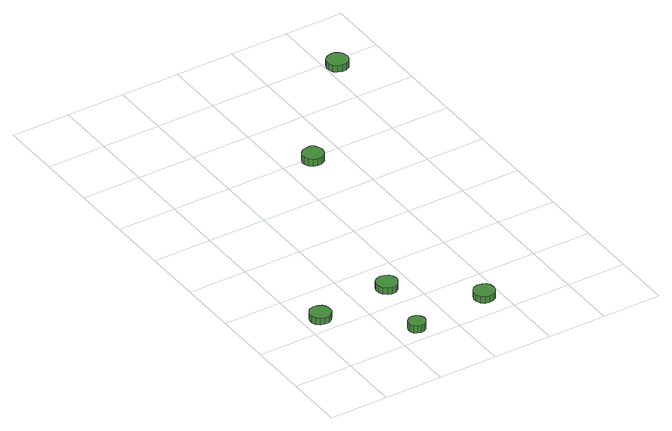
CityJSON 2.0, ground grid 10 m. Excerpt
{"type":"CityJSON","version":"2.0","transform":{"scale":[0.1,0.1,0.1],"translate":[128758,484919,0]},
"CityObjects":{
"tree1":{"type":"SolitaryVegetationObject","attributes":{"function":"something"},"geometry":[{"type":"MultiSurface","lod":"1","boundaries":[[[0,1,2,3,4,5,6,7,8,9,10,11,12,13,14]],[[15,16,17,18,19,20,21,22,23,24,25,26,27,28,29]],[[0,29,28,1]],[[1,28,27,2]],[[2,27,26,3]],[[3,26,25,4]],[[4,25,24,5]],[[5,24,23,6]],[[6,23,22,7]],[[7,22,21,8]],[[8,21,20,9]],[[9,20,19,10]],[[10,19,18,11]],[[11,18,17,12]],[[12,17,16,13]],[[13,16,15,14]],[[14,15,29,0]]]}]},
"tree2":{"type":"SolitaryVegetationObject","attributes":{"function":"something"},"geometry":[{"type":"MultiSurface","lod":"1","boundaries":[[[30,31,32,33,34,35,36,37,38,39,40,41,42,43,44]],[[45,46,47,48,49,50,51,52,53,54,55,56,57,58,59]],[[30,59,58,31]],[[31,58,57,32]],[[32,57,56,33]],[[33,56,55,34]],[[34,55,54,35]],[[35,54,53,36]],[[36,53,52,37]],[[37,52,51,38]],[[38,51,50,39]],[[39,50,49,40]],[[40,49,48,41]],[[41,48,47,42]],[[42,47,46,43]],[[43,46,45,44]],[[44,45,59,30]]]}]},
"tree3":{"type":"SolitaryVegetationObject","attributes":{"function":"something"},"geometry":[{"type":"MultiSurface","lod":"1","boundaries":[[[60,61,62,63,64,65,66,67,68,69,70,71,72,73,74]],[[75,76,77,78,79,80,81,82,83,84,85,86,87,88,89]],[[60,89,88,61]],[[61,88,87,62]],[[62,87,86,63]],[[63,86,85,64]],[[64,85,84,65]],[[65,84,83,66]],[[66,83,82,67]],[[67,82,81,68]],[[68,81,80,69]],[[69,80,79,70]],[[70,79,78,71]],[[71,78,77,72]],[[72,77,76,73]],[[73,76,75,74]],[[74,75,89,60]]]}]},
"tree4":{"type":"SolitaryVegetationObject","attributes":{"function":"something"},"geometry":[{"type":"MultiSurface","lod":"1","boundaries":[[[90,91,92,93,94,95,96,97,98,99,100,101,102,103,104]],[[105,106,107,108,109,110,111,112,113,114,115,116,117,118,119]],[[90,119,118,91]],[[91,118,117,92]],[[92,117,116,93]],[[93,116,115,94]],[[94,115,114,95]],[[95,114,113,96]],[[96,113,112,97]],[[97,112,111,98]],[[98,111,110,99]],[[99,110,109,100]],[[100,109,108,101]],[[101,108,107,102]],[[102,107,106,103]],[[103,106,105,104]],[[104,105,119,90]]]}]},
"tree5":{"type":"SolitaryVegetationObject","attributes":{"function":"something"},"geometry":[{"type":"MultiSurface","lod":"1","boundaries":[[[120,121,122,123,124,125,126,127,128,129,130,131,132,133,134]],[[135,136,137,138,139,140,141,142,143,144,145,146,147,148,149]],[[120,149,148,121]],[[121,148,147,122]],[[122,147,146,123]],[[123,146,145,124]],[[124,145,144,125]],[[125,144,143,126]],[[126,143,142,127]],[[127,142,141,128]],[[128,141,140,129]],[[129,140,139,130]],[[130,139,138,131]],[[131,138,137,132]],[[132,137,136,133]],[[133,136,135,134]],[[134,135,149,120]]]}]},
"tree6":{"type":"SolitaryVegetationObject","attributes":{"function":"something"},"geometry":[{"type":"MultiSurface","lod":"1","boundaries":[[[150,151,152,153,154,155,156,157,158,159,160,161,162,163,164]],[[165,166,167,168,169,170,171,172,173,174,175,176,177,178,179]],[[150,179,178,151]],[[151,178,177,152]],[[152,177,176,153]],[[153,176,175,154]],[[154,175,174,155]],[[155,174,173,156]],[[156,173,172,157]],[[157,172,171,158]],[[158,171,170,159]],[[159,170,169,160]],[[160,169,168,161]],[[161,168,167,162]],[[162,167,166,163]],[[163,166,165,164]],[[164,165,179,150]]]}]}
},
"vertices":[
[42,123,24],[41,131,24],[36,137,24],[30,140,24],[22,141,24],[15,139,24],[10,134,24],[7,127,24],[7,120,24],[10,113,24],[15,108,24],[22,106,24],[30,106,24],[36,110,24],[41,116,24],[41,116,12],[36,110,12],[30,106,12],[22,106,12],[15,108,12],[10,113,12],[7,120,12],[7,127,12],[10,134,12],[15,139,12],[22,141,12],[30,140,12],[36,137,12],[41,131,12],[42,123,12],
[151,23,24],[149,29,24],[146,33,24],[141,36,24],[135,37,24],[129,35,24],[124,31,24],[122,26,24],[122,20,24],[124,14,24],[129,10,24],[135,8,24],[141,9,24],[146,12,24],[149,17,24],[149,17,11],[146,12,11],[141,9,11],[135,8,11],[129,10,11],[124,14,11],[122,20,11],[122,26,11],[124,31,11],[129,35,11],[135,37,11],[141,36,11],[146,33,11],[149,29,11],[151,23,11],
[174,138,22],[172,146,22],[168,152,22],[161,155,22],[154,156,22],[147,154,22],[141,149,22],[138,142,22],[138,135,22],[141,128,22],[147,123,22],[154,121,22],[161,121,22],[168,125,22],[172,131,22],[172,131,10],[168,125,10],[161,121,10],[154,121,10],[147,123,10],[141,128,10],[138,135,10],[138,142,10],[141,149,10],[147,154,10],[154,156,10],[161,155,10],[168,152,10],[172,146,10],[174,138,10],
[287,38,22],[285,45,22],[281,51,22],[275,54,22],[267,55,22],[260,53,22],[255,48,22],[252,41,22],[252,34,22],[255,27,22],[260,22,22],[267,20,22],[275,21,22],[281,24,22],[285,30,22],[285,30,10],[281,24,10],[275,21,10],[267,20,10],[260,22,10],[255,27,10],[252,34,10],[252,41,10],[255,48,10],[260,53,10],[267,55,10],[275,54,10],[281,51,10],[285,45,10],[287,38,10],
[267,492,20],[265,499,20],[261,505,20],[255,509,20],[247,509,20],[240,507,20],[235,502,20],[231,495,20],[231,488,20],[235,481,20],[240,476,20],[247,474,20],[255,475,20],[261,478,20],[265,484,20],[265,484,7],[261,478,7],[255,475,7],[247,474,7],[240,476,7],[235,481,7],[231,488,7],[231,495,7],[235,502,7],[240,507,7],[247,509,7],[255,509,7],[261,505,7],[265,499,7],[267,492,7],
[438,687,16],[436,694,16],[432,700,16],[425,704,16],[418,704,16],[411,702,16],[405,697,16],[402,690,16],[402,683,16],[405,676,16],[411,671,16],[418,669,16],[425,669,16],[432,673,16],[436,679,16],[436,679,4],[432,673,4],[425,669,4],[418,669,4],[411,671,4],[405,676,4],[402,683,4],[402,690,4],[405,697,4],[411,702,4],[418,704,4],[425,704,4],[432,700,4],[436,694,4],[438,687,4]
]}
